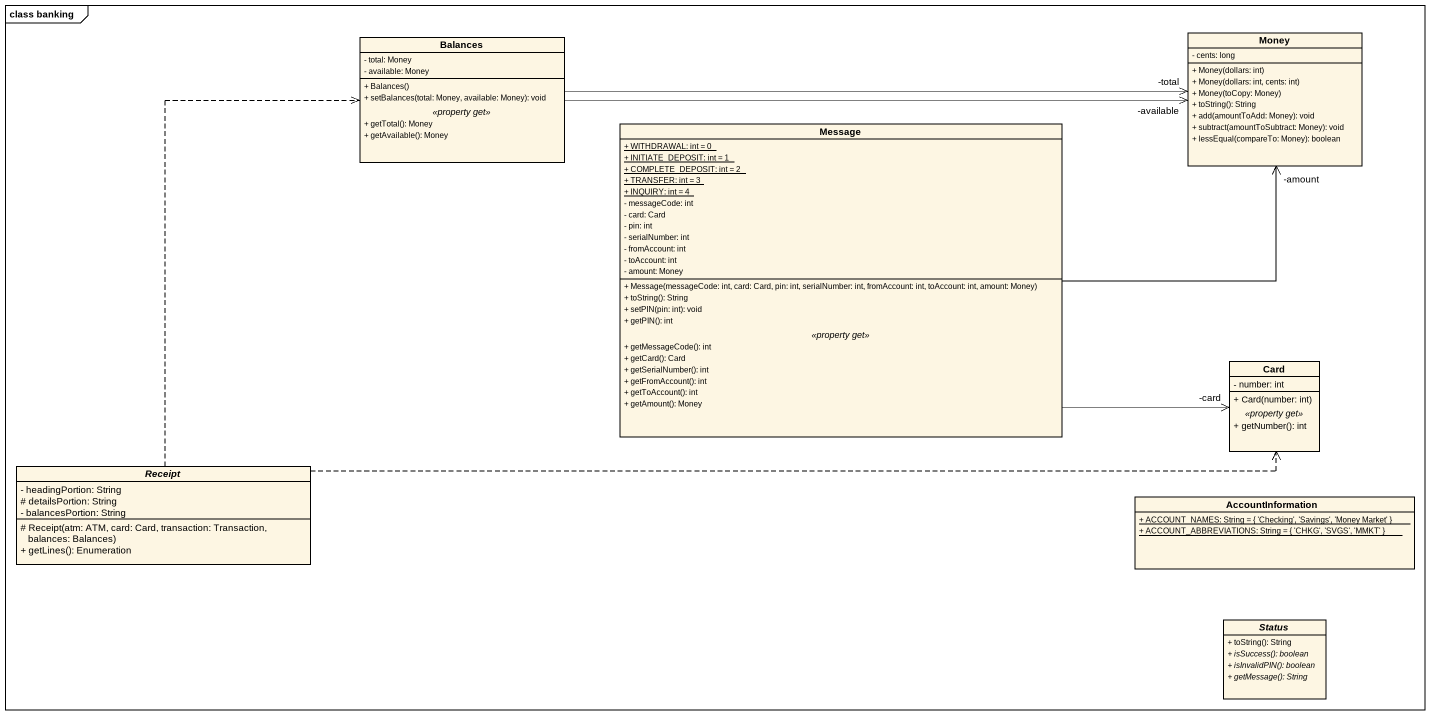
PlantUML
@startuml
mainframe class banking
hide circle
hide empty members
skinparam classAttributeIconSize 0
class Balances {
  - total: Money
  - available: Money
  --
  + Balances()
  + setBalances(total: Money, available: Money): void
  .. <<property get>> ..
  + getTotal(): Money
  + getAvailable(): Money
}
class Money {
  - cents: long
  + Money(dollars: int)
  + Money(dollars: int, cents: int)
  + Money(toCopy: Money)
  + toString(): String
  + add(amountToAdd: Money): void
  + subtract(amountToSubtract: Money): void
  + lessEqual(compareTo: Money): boolean
}
class Message {
  {static} + WITHDRAWAL: int = 0
  {static} + INITIATE_DEPOSIT: int = 1
  {static} + COMPLETE_DEPOSIT: int = 2
  {static} + TRANSFER: int = 3
  {static} + INQUIRY: int = 4
  - messageCode: int
  - card: Card
  - pin: int
  - serialNumber: int
  - fromAccount: int
  - toAccount: int
  - amount: Money
  --
  + Message(messageCode: int, card: Card, pin: int, serialNumber: int, fromAccount: int, toAccount: int, amount: Money)
  + toString(): String
  + setPIN(pin: int): void
  + getPIN(): int
  .. <<property get>> ..
  + getMessageCode(): int
  + getCard(): Card
  + getSerialNumber(): int
  + getFromAccount(): int
  + getToAccount(): int
  + getAmount(): Money
}
class "Card" as Card_ {
  - number: int
  --
  + Card(number: int)
  .. <<property get>> ..
  + getNumber(): int
}
abstract class Receipt {
  - headingPortion: String
  # detailsPortion: String
  - balancesPortion: String
  # Receipt(atm: ATM, card: Card, transaction: Transaction, balances: Balances)
  + getLines(): Enumeration
}
class AccountInformation {
  {static} + ACCOUNT_NAMES: String = { 'Checking', 'Savings', 'Money Market' }
  {static} + ACCOUNT_ABBREVIATIONS: String = { 'CHKG', 'SVGS', 'MMKT' }
}
abstract class Status {
  + toString(): String
  {abstract} + isSuccess(): boolean
  {abstract} + isInvalidPIN(): boolean
  {abstract} + getMessage(): String
}
Balances -right-> "-total" Money
Balances -right-> "-available" Money
Message -right-> "-amount" Money
Message -right-> "-card" Card_
Receipt .up.> Balances
Receipt .right.> Card_
@enduml
